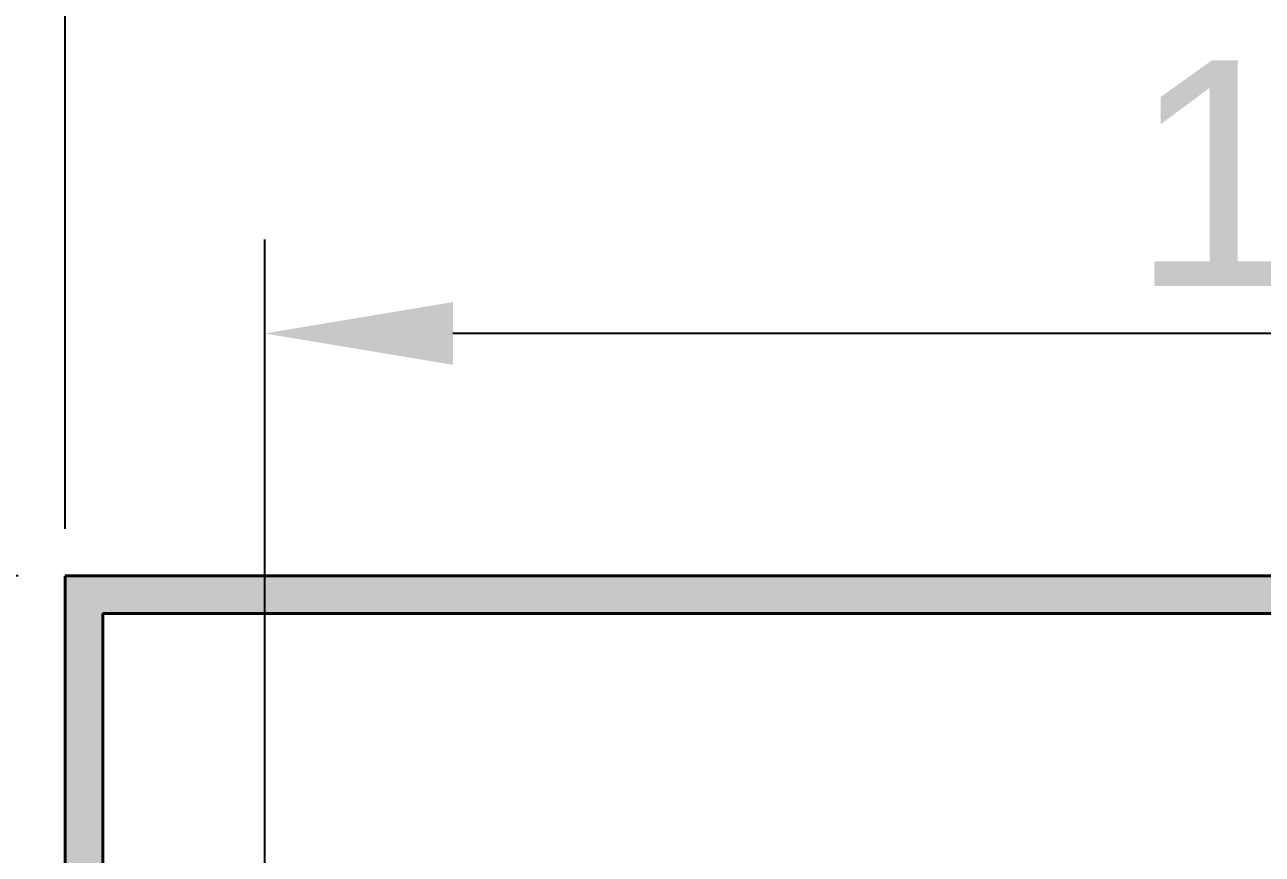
# Model space of a CAD drawing. Header units: millimetres. Extents: x 2977 to 3722, y 961 to 1309.
# Drawn here: x 3543.84 to 3560.29, y 1262.06 to 1273.09 of the extents above; entities that cross this region are included whole.
import ezdxf

# ---------------------------------------------------------------- set-up
doc = ezdxf.new("R2010")
doc.units = ezdxf.units.MM
doc.layers.add('AM_0', color=7, linetype='Continuous', lineweight=40)
doc.layers.add('AM_5', color=1, linetype='Continuous', lineweight=25)
doc.styles.get("Standard").update_dxf_attribs({"font": 'arial.ttf'})
doc.dimstyles.new('ISO-25', dxfattribs={"dimtxt": 3, "dimasz": 2.5, "dimexe": 1.25, "dimexo": 0.625, "dimtad": 1, "dimtxsty": 'Standard', "dimcen": 2.5, "dimadec": 0, "dimazin": 0, "dimtfac": 1, "dimtmove": 0, "dimatfit": 3, "dimfxl": 1, "dimarcsym": 0})

# ---------------------------------------------------------------- blocks, each defined once
blk = doc.blocks.new('*D222')
at = {"layer": 'AM_5', "color": 0, "lineweight": -2, "transparency": 16777216}
for p, q in [((3543.756, 1265.762), (3530.32, 1265.762)), ((3531.57, 1263.262), (3531.57, 1243.947)), ((3543.756, 1241.447), (3530.32, 1241.447))]:
    blk.add_line(p, q, dxfattribs=at)
at = {"layer": 'AM_5', "color": 0, "transparency": 16777216}
for points in [[(3531.153, 1263.262), (3531.986, 1263.262), (3531.57, 1265.762)], [(3531.153, 1243.947), (3531.986, 1243.947), (3531.57, 1241.447)]]:
    blk.add_solid(points, dxfattribs=at)
at = {"layer": 'Defpoints', "color": 0, "transparency": 16777216}
for p in [(3544.381, 1265.762), (3531.57, 1241.447), (3544.381, 1241.447)]:
    blk.add_point(p, dxfattribs=at)
at = {"layer": 'AM_5', "color": 0, "transparency": 16777216, "insert": (3529.439, 1253.604), "char_height": 3, "attachment_point": 5, "rotation": 90}
blk.add_mtext('14', dxfattribs=at)
blk = doc.blocks.new('*D223')
at = {"layer": 'AM_5', "color": 0, "lineweight": -2, "transparency": 16777216}
for p, q in [((3544.381, 1266.387), (3544.381, 1276.846)), ((3619.377, 1266.387), (3619.377, 1276.846)), ((3546.881, 1275.596), (3616.877, 1275.596))]:
    blk.add_line(p, q, dxfattribs=at)
at = {"layer": 'AM_5', "color": 0, "transparency": 16777216}
for points in [[(3546.881, 1276.013), (3546.881, 1275.179), (3544.381, 1275.596)], [(3616.877, 1276.013), (3616.877, 1275.179), (3619.377, 1275.596)]]:
    blk.add_solid(points, dxfattribs=at)
at = {"layer": 'Defpoints', "color": 0, "transparency": 16777216}
for p in [(3619.377, 1275.596), (3544.381, 1265.762), (3619.377, 1265.762)]:
    blk.add_point(p, dxfattribs=at)
at = {"layer": 'AM_5', "color": 0, "transparency": 16777216, "insert": (3581.879, 1277.753), "char_height": 3, "attachment_point": 5}
blk.add_mtext('40', dxfattribs=at)
blk = doc.blocks.new('*D225')
at = {"layer": 'AM_5', "color": 0, "lineweight": -2, "transparency": 16777216}
for p, q in [((3547.031, 1251.529), (3547.031, 1270.234)), ((3574.697, 1251.06), (3574.697, 1270.234)), ((3572.197, 1268.984), (3549.531, 1268.984))]:
    blk.add_line(p, q, dxfattribs=at)
at = {"layer": 'AM_5', "color": 0, "transparency": 16777216}
for points in [[(3549.531, 1269.401), (3549.531, 1268.567), (3547.031, 1268.984)], [(3572.197, 1269.401), (3572.197, 1268.567), (3574.697, 1268.984)]]:
    blk.add_solid(points, dxfattribs=at)
at = {"layer": 'Defpoints', "color": 0, "transparency": 16777216}
for p in [(3547.031, 1268.984), (3547.031, 1250.904), (3574.697, 1250.435)]:
    blk.add_point(p, dxfattribs=at)
at = {"layer": 'AM_5', "color": 0, "transparency": 16777216, "insert": (3560.864, 1271.115), "char_height": 3, "attachment_point": 5}
blk.add_mtext('14', dxfattribs=at)

msp = doc.modelspace()

# ---------------------------------------------------------------- hatches: boundary and pattern name
at = {"layer": 'AM_0'}
h = msp.add_hatch(color=256, dxfattribs=at)
h.paths.add_polyline_path([(3544.381, 1265.762), (3544.381, 1241.447), (3619.377, 1241.447), (3619.377, 1265.762)])
h.paths.add_polyline_path([(3618.877, 1265.262), (3618.877, 1241.947), (3544.881, 1241.947), (3544.881, 1265.262)], flags=16)

# ---------------------------------------------------------------- linework, layer by layer
for p, q in [((3619.377, 1265.762), (3544.381, 1265.762)), ((3544.381, 1265.762), (3544.381, 1241.447)), ((3544.881, 1265.262), (3544.881, 1241.947)), ((3618.877, 1265.262), (3544.881, 1265.262))]:
    msp.add_line(p, q, dxfattribs=at)

# ---------------------------------------------------------------- dimensions: what is measured, and where the dimension line sits
at = {"layer": 'AM_5'}
for base, p1, p2, text, picture, middle in [((3619.377, 1275.596), (3544.381, 1265.762), (3619.377, 1265.762), '40', '*D223', (3581.879, 1277.753)), ((3547.031, 1268.984), (3574.697, 1250.435), (3547.031, 1250.904), '14', '*D225', (3560.864, 1271.115))]:
    dim = msp.add_linear_dim(base=base, p1=p1, p2=p2, text=text, dimstyle='ISO-25', dxfattribs=at)
    dim.commit()
    dim.dimension.update_dxf_attribs({"geometry": picture, "text_midpoint": middle})
dim = msp.add_linear_dim(base=(3531.57, 1241.447), p1=(3544.381, 1265.762), p2=(3544.381, 1241.447), angle=90, text='14', dimstyle='ISO-25', dxfattribs=at)
dim.commit()
dim.dimension.update_dxf_attribs({"geometry": '*D222', "text_midpoint": (3529.439, 1253.604)})

doc.saveas('drawing.dxf')
